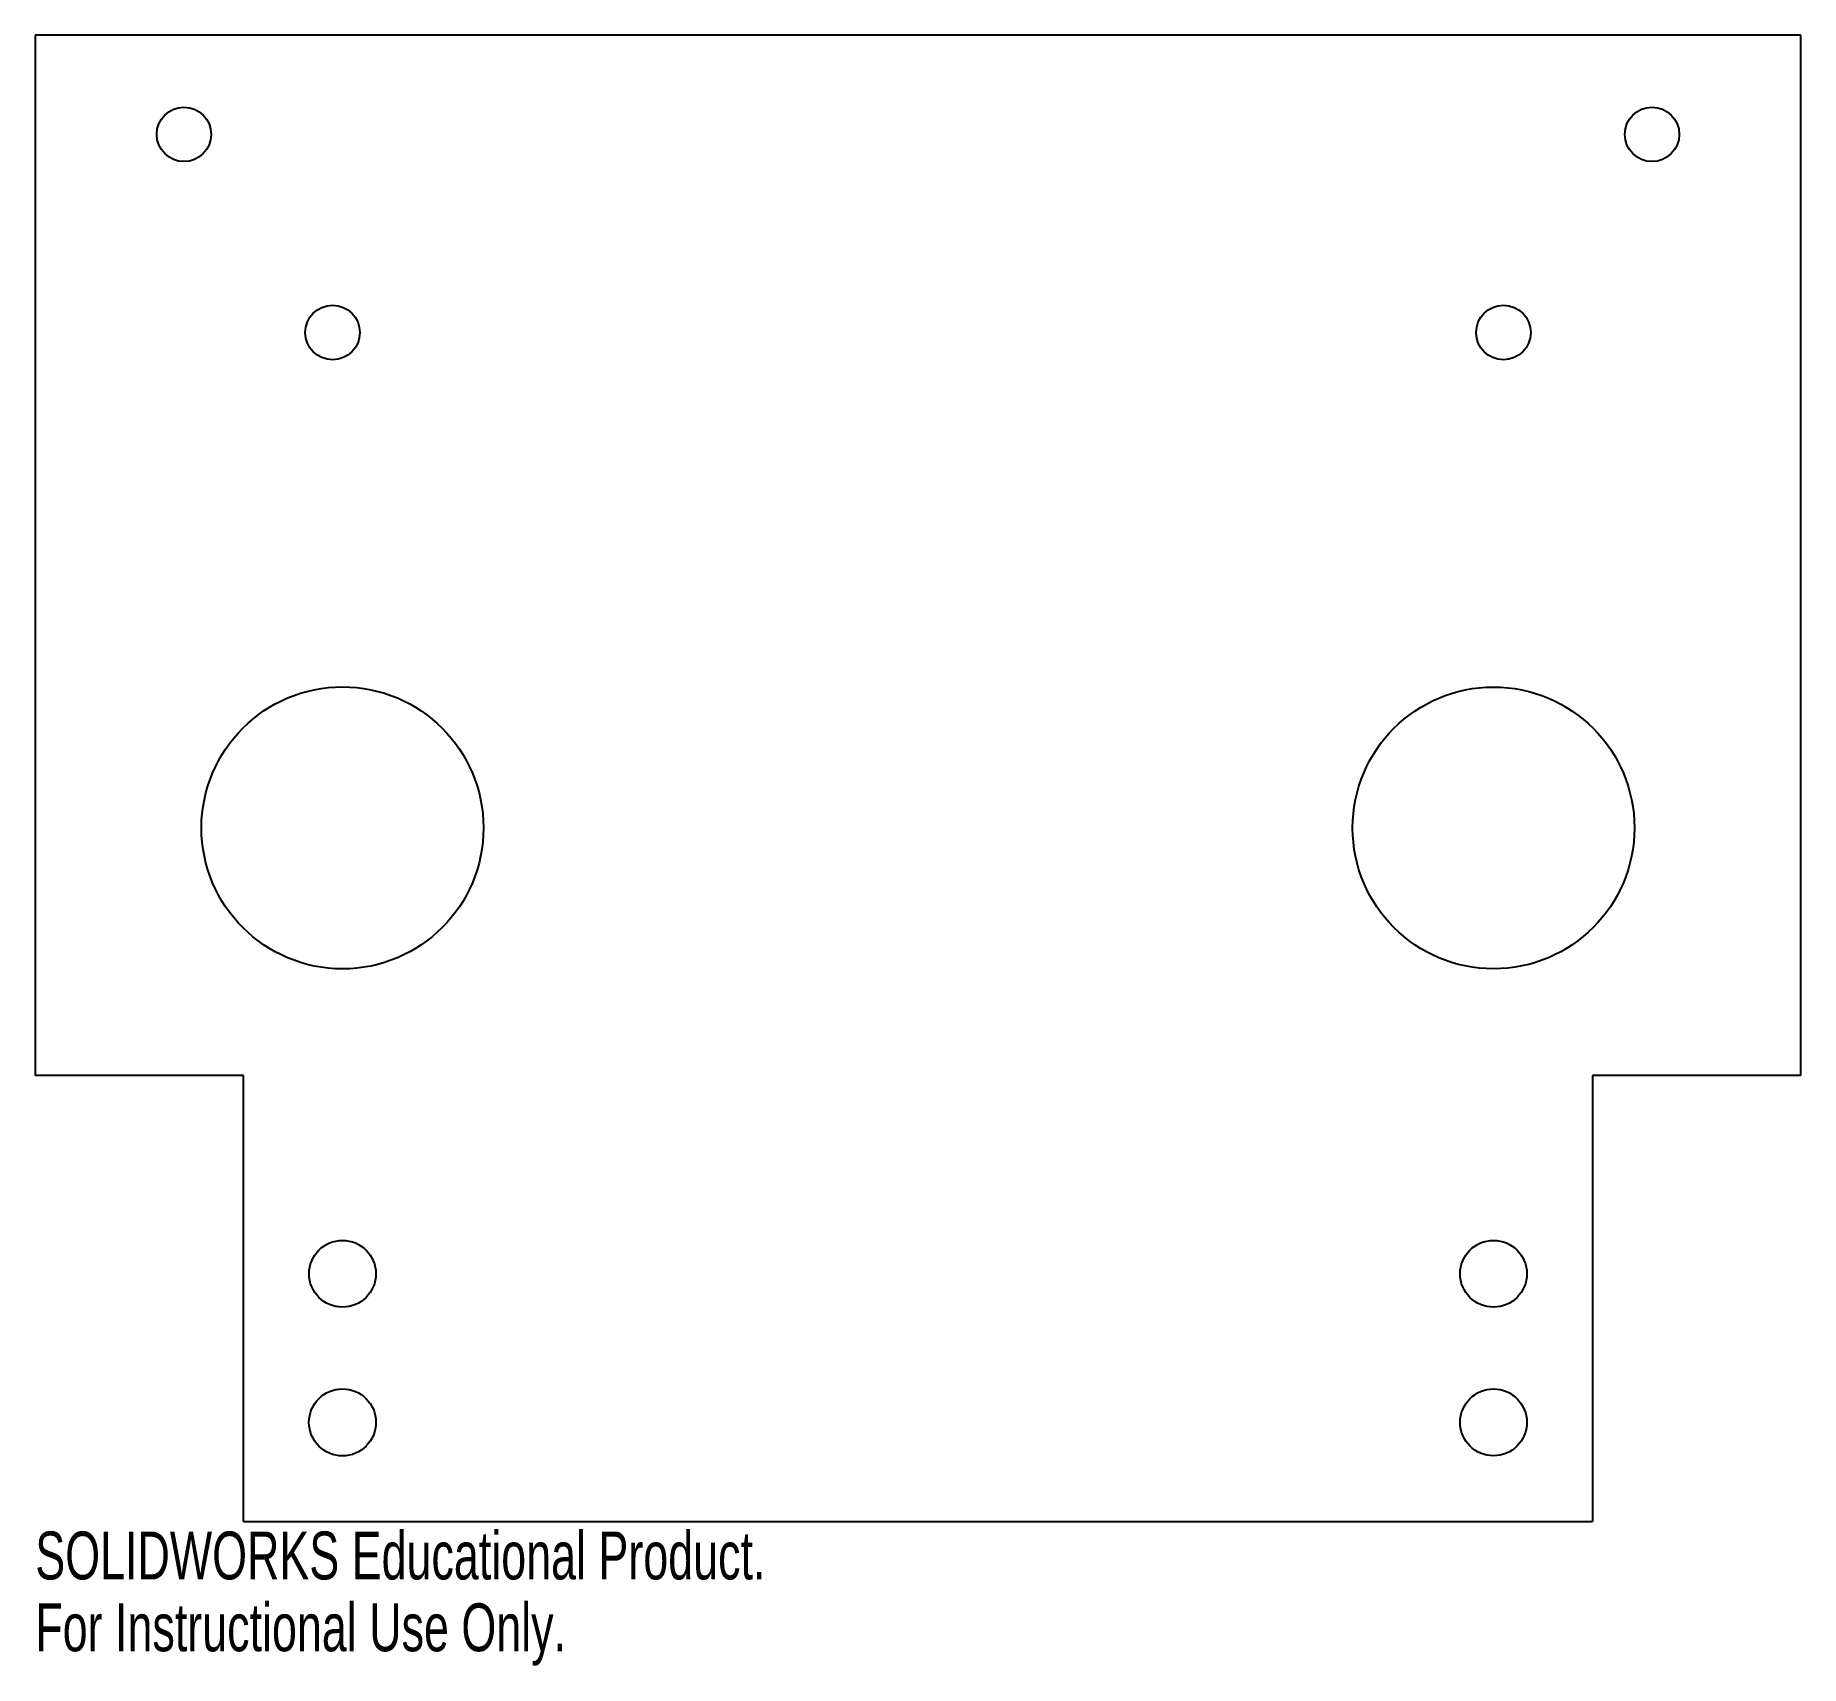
# Model space of a CAD drawing. Header units: millimetres. Extents: x 0 to 178, y -165 to 0.
import ezdxf

# ---------------------------------------------------------------- set-up
doc = ezdxf.new("R2010")
doc.units = ezdxf.units.MM
doc.styles.add('SLDTEXTSTYLE0', font='TXT', dxfattribs={"width": 0.7})

msp = doc.modelspace()

# ---------------------------------------------------------------- linework, layer by layer
at = {"color": 7, "linetype": 'Continuous', "lineweight": 25}
for p, q in [((178.16, 0), (0, 0)), ((0, 0), (0, -105)), ((178.16, -105), (178.16, 0)), ((21, -105), (0, -105)), ((21, -150), (21, -105)), ((178.16, -105), (157.16, -105)), ((157.16, -105), (157.16, -150)), ((21, -150), (157.16, -150))]:
    msp.add_line(p, q, dxfattribs=at)
for centre, radius in [((15, -10), 2.75), ((163.16, -10), 2.75), ((30, -30), 2.75), ((148.16, -30), 2.75), ((31, -80), 14.23), ((147.16, -80), 14.22), ((31, -125), 3.37), ((147.16, -125), 3.37), ((31, -140), 3.38), ((147.16, -140), 3.37)]:
    msp.add_circle(centre, radius, dxfattribs=at)

# ---------------------------------------------------------------- texts
at = {"color": 7, "linetype": 'Continuous', "char_height": 4.8336, "attachment_point": 1, "style": 'SLDTEXTSTYLE0'}
for s, insert in [('SOLIDWORKS Educational Product.', (0, -151.02)), ('For Instructional Use Only.', (0, -158.27))]:
    msp.add_mtext(s, dxfattribs=dict(at, insert=insert))

doc.saveas('drawing.dxf')
